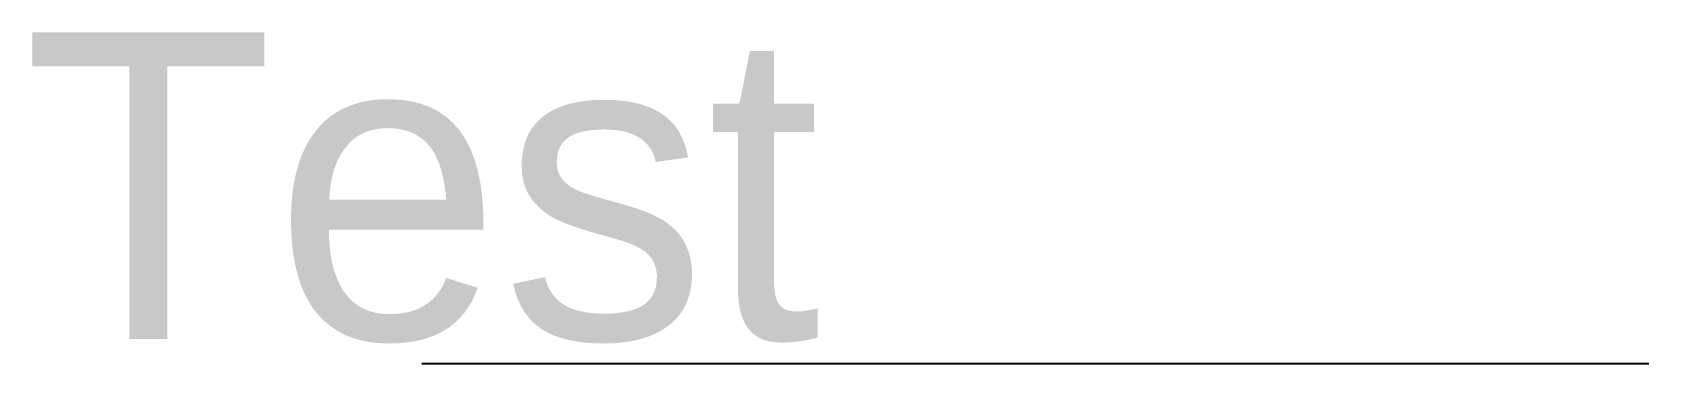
# Model space of a CAD drawing. Header units: metres. Extents: x -3.2 to 10, y 0 to 2.7.
import ezdxf
from ezdxf.enums import TextEntityAlignment as Align

# ---------------------------------------------------------------- set-up
doc = ezdxf.new("R2010")
doc.units = ezdxf.units.M

msp = doc.modelspace()

# ---------------------------------------------------------------- linework, layer by layer
at = {"color": 7}
msp.add_line((0, 0), (10, 0), dxfattribs=at)

# ---------------------------------------------------------------- texts
at = {"layer": 'TEXTLAYER'}
msp.add_text('Test', height=2.5, dxfattribs=at).set_placement((0, 0.2), align=Align.CENTER)

doc.saveas('drawing.dxf')
